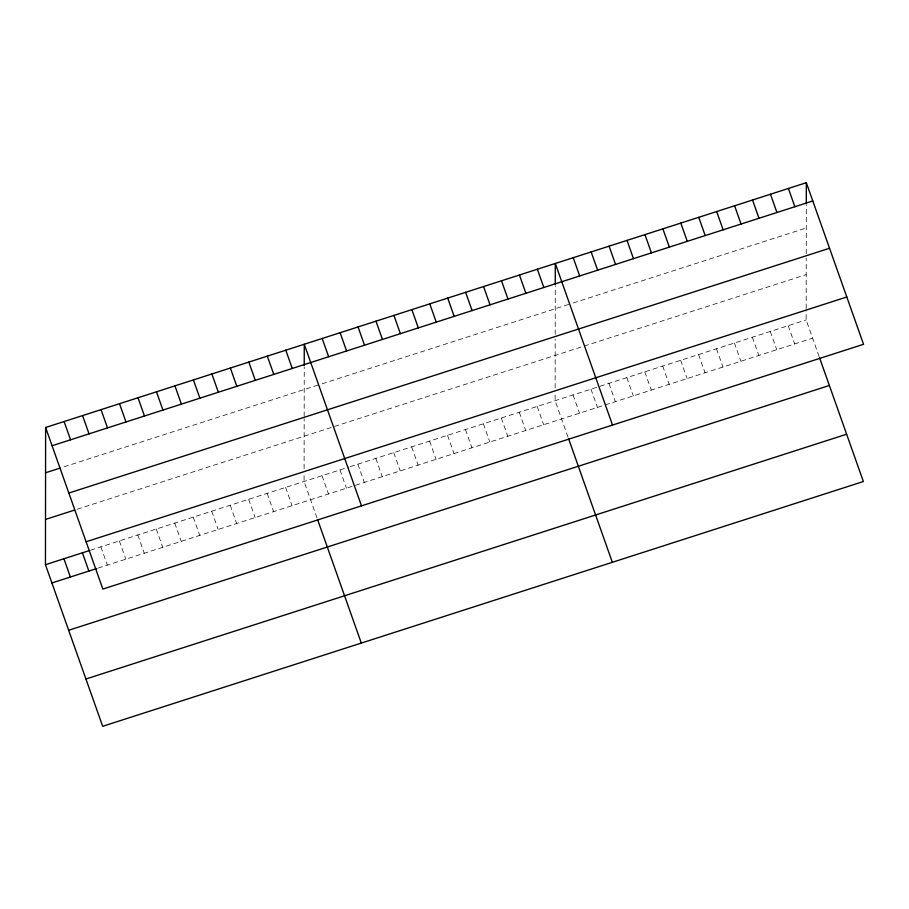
<?xml version="1.0" encoding="UTF-8"?>
<svg xmlns="http://www.w3.org/2000/svg" width="909" height="909" viewBox="0 0 909 909"><rect width="100%" height="100%" fill="white"/><g stroke="black" fill="none" stroke-linecap="round" stroke-linejoin="round"><path stroke-width="0.68" stroke-dasharray="4.54 3.41" d="M304.095 475.816L304.083 481.475L317.071 518.13M304.106 468.737L304.163 418.697M304.174 416.367L304.231 366.895M555.126 395.04L555.115 400.699L568.102 437.354M555.138 387.961L555.194 339.08M555.206 334.421L555.263 286.119M819.134 356.567L806.147 319.923L806.158 310.014M806.169 308.594L806.226 258.304M806.238 253.645L806.294 205.343M64.039 466.817L319.57 384.598M322.138 383.768L570.602 303.811M573.17 302.992L806.272 227.977M77.174 509.233L806.203 274.632M90.321 550.263L348.92 467.056M350.192 466.635L598.667 386.689M599.951 386.268L806.147 319.923M98.104 568.102L812.612 338.171M788.217 325.683L794.682 343.943M770.287 331.455L776.752 349.715M752.357 337.228L758.822 355.487M734.427 343L740.892 361.259M716.497 348.772L722.962 367.02M698.566 354.533L705.032 372.792M680.636 360.305L687.102 378.564M662.706 366.077L669.172 384.337M644.776 371.849L651.242 390.109M626.846 377.621L633.312 395.869M608.916 383.382L615.382 401.642M590.986 389.154L597.452 407.414M573.045 394.926L579.51 413.186M537.185 406.471L543.65 424.719M519.255 412.243L525.72 430.491M501.325 418.004L507.79 436.263M483.395 423.776L489.86 442.035M465.465 429.548L471.93 447.807M447.535 435.32L454 453.568M429.605 441.092L436.07 459.34M411.675 446.853L418.14 465.113M393.745 452.625L400.21 470.885M375.815 458.397L382.28 476.657M357.885 464.169L364.35 482.429M339.955 469.942L346.42 488.19M322.025 475.702L328.479 493.962M285.619 487.417L292.084 505.677M267.144 493.371L273.609 511.619M248.668 499.314L255.134 517.573M230.193 505.256L236.658 523.516M211.717 511.199L218.183 529.458M193.242 517.141L199.707 535.401M174.767 523.095L181.232 541.344M156.291 529.038L162.756 547.298M137.816 534.981L144.281 553.24M119.352 540.923L125.817 559.183M100.876 546.866L107.342 565.125"/><path stroke-width="1.36" d="M819.6 357.885L863.38 481.52L102.672 726.302L45.45 564.705L45.62 427.48L806.328 182.698L863.55 344.295L102.853 589.077L45.62 427.48M304.231 365.486L304.265 344.261L361.487 505.858M555.263 284.699L555.297 263.474L612.518 425.071M806.294 203.923L806.328 182.698M52.086 445.74L812.794 200.957M45.564 472.771L60.085 468.101M68.845 493.042L829.542 248.259M45.507 519.425L74.538 510.085M86.094 541.775L846.802 296.993M45.45 564.705L88.991 550.695M51.915 582.964L96.786 568.523M68.664 630.267L829.372 385.473M85.923 679L846.62 434.218M788.398 188.47L794.864 206.718M770.468 194.242L776.934 212.49M752.538 200.003L758.992 218.262M734.597 205.775L741.062 224.034M716.667 211.547L723.132 229.807M698.737 217.319L705.202 235.567M680.807 223.091L687.272 241.34M662.877 228.852L669.342 247.112M644.947 234.624L651.412 252.884M627.017 240.396L633.482 258.656M609.087 246.169L615.552 264.428M591.157 251.941L597.622 270.189M573.227 257.702L579.692 275.961M537.367 269.246L543.832 287.505M519.437 275.018L525.902 293.277M568.568 438.661L612.348 562.296M501.507 280.79L507.972 299.038M483.565 286.562L490.031 304.81M465.635 292.323L472.101 310.583M447.705 298.095L454.17 316.355M429.775 303.867L436.24 322.127M411.845 309.639L418.31 327.888M393.915 315.412L400.38 333.66M375.985 321.172L382.45 339.432M358.055 326.945L364.52 345.204M340.125 332.717L346.59 350.976M322.195 338.489L328.66 356.748M285.79 350.204L292.255 368.463M267.314 356.146L273.779 374.406M317.536 519.448L361.316 643.072M248.839 362.089L255.304 380.348M230.363 368.031L236.829 386.291M211.888 373.985L218.353 392.233M193.412 379.928L199.878 398.187M174.948 385.87L181.414 404.13M156.473 391.813L162.938 410.073M137.998 397.756L144.463 416.015M119.522 403.71L125.987 421.958M101.047 409.652L107.512 427.912M82.571 415.595L89.037 433.854M64.096 421.537L70.561 439.797M82.401 552.82L88.866 571.068M63.925 558.762L70.391 577.022"/></g></svg>
